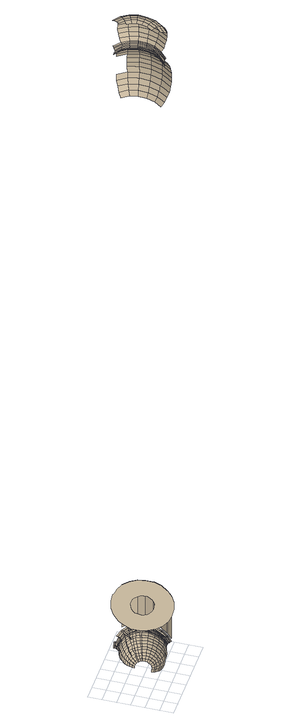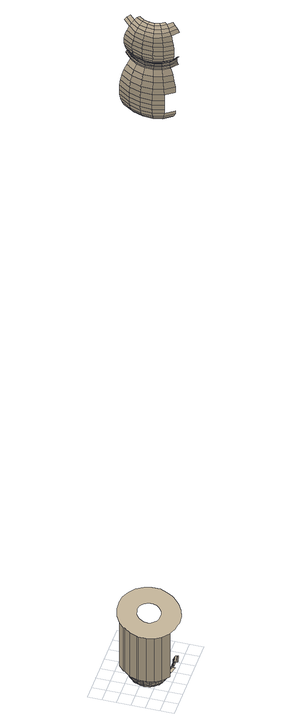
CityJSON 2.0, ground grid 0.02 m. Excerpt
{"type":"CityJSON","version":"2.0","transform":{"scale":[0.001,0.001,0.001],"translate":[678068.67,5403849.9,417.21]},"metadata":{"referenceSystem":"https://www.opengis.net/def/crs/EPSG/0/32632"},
"CityObjects":{
"building1":{"type":"Building","attributes":{"name":"building","dataAvailable":"Sufficient","opendrive_identifier_modelDate":"13-06-17","opendrive_identifier_modelName":"892_SAVe_Ingolstadt","opendrive_identifier_modelVendor":"3D Mapping Solutions","opendrive_identifier_roadObjectName":"building","opendrive_identifier_sourceFileName":"2019-11-29_SAVe_Ingolstadt_Prio5","opendrive_roadObject_dynamic":"false","opendrive_roadObject_orientation":"none","opendrive_roadObject_type":"BUILDING","opendrive_road_length":"211.9635830812","opendrive_road_rule":"RIGHTHANDTRAFFIC","measuredHeight":13.14},"children":["building1-1"]},
"building1-1":{"type":"BuildingInstallation","attributes":{"@cityeditor:layer":"Unclassified.LoD3","relationToConstruction":"outside"},"parents":["building1"],"geometry":[{"type":"MultiSurface","lod":"3","boundaries":[[[0,1,2,3]],[[1,4,5,2]],[[4,6,7,5]],[[8,9,10,11]],[[6,12,13,7]],[[14,15,16,17]],[[18,14,17,19]],[[20,18,19,21]],[[22,20,21,23]],[[15,24,25,16]],[[26,22,23,27]],[[28,26,27,29]],[[24,30,31,25]],[[12,32,33,13]],[[30,34,35,31]],[[36,28,29,37]],[[38,39,40,41]],[[42,8,11,43]],[[34,44,45,35]],[[32,46,47,33]],[[3,2,48,49]],[[2,5,50,48]],[[5,7,51,50]],[[52,38,41,9]],[[7,13,53,51]],[[13,33,54,53]],[[33,47,55,54]],[[56,57,39,38]],[[58,52,9,8]],[[59,60,61,62]],[[54,55,63,64]],[[65,66,14,18]],[[67,65,18,20]],[[53,54,64,68]],[[66,69,15,14]],[[70,67,20,22]],[[71,72,57,56]],[[73,59,62,74]],[[51,53,68,75]],[[76,77,78,79,80,81,82,83,84,85,86,87,88,89,90,91,92,93,94,95,96,97,98,99,100,101,102,103,104,105],[106,107,108,109,110,111,112,113,114,115,116,117,118,119,120,121,122,123,124,125,126,127,128,129]],[[130,70,22,26]],[[69,131,24,15]],[[50,51,75,132]],[[133,73,74,134]],[[135,130,26,28]],[[131,136,30,24]],[[137,138,139,140]],[[141,133,134,142]],[[143,56,38,52]],[[48,50,132,144]],[[136,145,34,30]],[[146,135,28,36]],[[147,141,142,148]],[[49,48,144,149]],[[140,139,72,71]],[[150,147,148,151]],[[152,150,151,153]],[[154,58,8,42]],[[155,49,149,156]],[[157,152,153,158]],[[159,160,161,162]],[[160,155,156,161]],[[145,163,44,34]],[[164,157,158,165]],[[166,167,168]],[[169,166,168,170]],[[167,171,172,168]],[[173,164,165,174]],[[175,176,137,177]],[[178,173,174,179]],[[180,169,170,181]],[[171,178,179,172]],[[180,181,182]],[[183,180,182,184]],[[185,186,187]],[[186,188,189,187]],[[188,183,184,189]],[[190,191,60,59]],[[192,185,187,193]],[[194,195,196,197]],[[64,63,198,199]],[[200,201,146,36,202,203]],[[163,204,205,44]],[[206,207,208,209]],[[210,190,59,73]],[[68,64,199,211]],[[212,154,42,213]],[[214,71,56,143]],[[75,68,211,215]],[[216,143,52,58]],[[177,137,140,217]],[[218,210,73,133]],[[204,219,220,205]],[[221,222,191,190]],[[199,198,223,224]],[[132,75,215,225]],[[226,212,213,227]],[[217,140,71,214]],[[228,218,133,141]],[[229,230,65,67]],[[230,231,66,65]],[[232,175,177,233]],[[231,234,69,66]],[[235,229,67,70]],[[236,200,203,237]],[[207,238,239,208]],[[219,240,241,220]],[[144,132,225,242]],[[243,235,70,130]],[[234,244,131,69]],[[245,228,141,147]],[[246,243,130,135]],[[244,247,136,131]],[[248,221,190,210]],[[249,226,227,250]],[[211,199,224,251]],[[252,253,254,255]],[[253,256,257,254]],[[149,144,242,258]],[[240,259,260,241]],[[261,222,221,262]],[[263,245,147,150]],[[264,252,255,265]],[[256,266,267,257]],[[268,246,135,146]],[[247,269,145,136]],[[224,223,270,271]],[[259,249,250,260]],[[266,272,273,267]],[[274,264,265,275]],[[276,263,150,152]],[[156,149,258,277]],[[272,278,279,273]],[[280,274,275,281]],[[269,282,163,145]],[[283,216,58,154]],[[161,156,277,284]],[[285,286,261,262]],[[287,276,152,157]],[[288,214,143,216]],[[289,280,281,290]],[[278,291,292,279]],[[215,211,251,293]],[[294,236,237,295]],[[238,296,297,239]],[[162,161,284,298]],[[299,300,248,210,218]],[[301,287,157,164]],[[271,270,302,303]],[[304,162,298,305]],[[233,177,217,306]],[[307,301,164,173]],[[308,309,286,285]],[[310,307,173,178]],[[311,312,171,167]],[[312,310,178,171]],[[313,314,315,316]],[[291,317,318,292]],[[314,304,305,315]],[[319,311,167,166]],[[320,313,316,321]],[[322,232,233,323]],[[320,321,324]],[[325,326,268,146,201,200]],[[327,320,324,328]],[[329,319,166,169]],[[330,327,328,331]],[[262,221,248,332]],[[303,302,333,334]],[[335,336,309,308]],[[337,329,169,180]],[[251,224,271,338]],[[339,330,331,340]],[[341,342,231,230]],[[343,341,230,229]],[[282,344,204,163]],[[334,333,336,335]],[[345,299,218,228]],[[306,217,214,288]],[[346,337,180,183]],[[342,347,234,231]],[[348,343,229,235]],[[349,339,340,350]],[[225,215,293,351]],[[352,349,350,353]],[[354,346,183,188]],[[355,356,207,206]],[[296,357,358,297]],[[359,294,295,360]],[[361,348,235,243]],[[347,362,244,234]],[[363,352,353,364]],[[254,257,365,366]],[[255,254,366,367]],[[368,363,364,369]],[[370,371,372,373]],[[374,283,154,212]],[[257,267,375,365]],[[265,255,367,376]],[[377,361,243,246]],[[362,378,247,244]],[[379,285,262,332]],[[299,380,300]],[[381,368,369,373]],[[275,265,376,382]],[[267,273,383,375]],[[370,381,373]],[[384,345,228,245]],[[242,225,351,385]],[[338,271,303,386]],[[366,365,342,341]],[[367,366,341,343]],[[332,248,300,380,387]],[[388,377,246,268]],[[378,389,269,247]],[[273,279,390,383]],[[281,275,382,391]],[[392,308,285,379]],[[376,367,343,348]],[[365,375,347,342]],[[393,359,360,394]],[[357,395,396,358]],[[293,251,338,397]],[[382,376,348,361]],[[375,383,362,347]],[[279,292,398,390]],[[290,281,391,399]],[[389,400,282,269]],[[401,288,216,283]],[[402,335,308,392]],[[403,380,299,345]],[[344,404,219,204]],[[405,393,394,406]],[[395,405,406,396]],[[386,303,334,407]],[[258,242,385,408]],[[391,382,361,377]],[[383,390,378,362]],[[407,334,335,402]],[[409,384,245,263]],[[292,318,410,398]],[[323,233,306,411]],[[412,374,212,226]],[[390,398,389,378]],[[399,391,377,388]],[[413,379,332,387]],[[277,258,408,414]],[[415,325,200,236]],[[356,416,238,207]],[[417,409,263,276]],[[418,419,388,268,326,325]],[[351,293,397,420]],[[421,403,345,384]],[[398,410,400,389]],[[397,338,386,422]],[[423,387,380,403]],[[411,306,288,401]],[[424,392,379,413]],[[404,425,240,219]],[[284,277,414,426]],[[400,427,344,282]],[[428,429,290,399,430,431]],[[432,417,276,287]],[[433,412,226,249]],[[434,435,356,355]],[[298,284,426,436]],[[318,437,438,410]],[[439,402,392,424]],[[440,432,287,301]],[[422,386,407,441]],[[441,407,402,439]],[[442,421,384,409]],[[425,443,259,240]],[[385,351,420,444]],[[445,96,95,446]],[[305,298,436,447]],[[448,440,301,307]],[[449,450,451,452]],[[443,433,249,259]],[[453,401,283,374]],[[431,430,399,388,419,418]],[[454,448,307,310]],[[315,305,447,455]],[[316,315,455,456]],[[457,458,312,311]],[[458,454,310,312]],[[459,423,403,421]],[[457,311,319]],[[460,413,387,423]],[[321,316,456,461]],[[324,321,461,462]],[[328,324,462,463]],[[410,438,427,400]],[[464,457,319,329]],[[331,328,463,465]],[[466,323,411,467]],[[420,397,422,468]],[[469,424,413,460]],[[470,442,409,417]],[[452,451,435,434]],[[471,464,329,337]],[[472,415,236,294]],[[416,473,296,238]],[[474,471,337]],[[408,385,444,475]],[[340,331,465,476]],[[477,474,337,346]],[[478,479,480]],[[350,340,476,481]],[[427,482,404,344]],[[483,439,424,469]],[[484,459,421,442]],[[353,350,481,485]],[[477,346,354]],[[467,411,401,453]],[[486,470,417,432]],[[468,422,441,487]],[[487,441,439,483]],[[488,477,354,489]],[[490,460,423,459]],[[364,353,485,491]],[[437,492,493,438]],[[494,453,374,412]],[[373,372,495,496]],[[497,479,498,499]],[[500,488,489]],[[369,364,491,501]],[[414,408,475,502]],[[444,420,468,503]],[[504,486,432,440]],[[505,484,442,470]],[[435,506,416,356]],[[507,418,325,415]],[[373,369,501,508]],[[509,469,460,490]],[[510,504,440,448]],[[373,508,496]],[[511,466,467,512]],[[438,493,482,427]],[[513,514,454,458]],[[473,515,357,296]],[[516,472,294,359]],[[426,414,502,517]],[[482,518,425,404]],[[519,513,458,457]],[[520,97,96,445]],[[521,490,459,484]],[[522,483,469,509]],[[523,505,470,486]],[[450,524,525,451]],[[526,428,431,527]],[[528,494,412,433]],[[529,519,457,464]],[[503,468,487,530]],[[436,426,517,531]],[[530,487,483,522]],[[475,444,503,532]],[[512,467,453,494]],[[492,533,534,493]],[[535,529,464,471]],[[536,523,486,504]],[[537,535,471,474]],[[510,448,454,514,538,539]],[[447,436,531,540]],[[541,509,490,521]],[[542,528,433,443]],[[518,542,443,425]],[[456,455,543,544]],[[455,447,540,543]],[[545,511,512,546]],[[527,431,418,507]],[[451,525,506,435]],[[547,516,359,393]],[[515,548,395,357]],[[549,521,484,505]],[[550,537,474,477]],[[461,456,544,551]],[[539,536,504,510]],[[533,552,553,534]],[[554,538,514,513]],[[493,534,518,482]],[[462,461,551]],[[555,550,477]],[[463,462,551,556]],[[557,547,393,405]],[[548,557,405,395]],[[502,475,532,558]],[[559,522,509,541]],[[552,545,546,553]],[[560,554,513,519]],[[532,503,530,561]],[[562,555,477,488]],[[465,463,556,563]],[[546,512,494,528]],[[561,530,522,559]],[[564,560,519]],[[565,478,479,497]],[[566,549,505,523]],[[567,507,415,472]],[[506,568,473,416]],[[569,564,519,529]],[[562,488,500]],[[570,541,521,549]],[[476,465,563,571]],[[572,569,529,535]],[[534,553,542,518]],[[573,562,500]],[[517,502,558,574]],[[553,546,528,542]],[[481,476,571,575]],[[576,572,535,537]],[[577,566,523,536]],[[524,578,579,525]],[[580,526,527,581]],[[558,532,561,582]],[[565,573,500,497]],[[583,559,541,570]],[[584,98,97,520]],[[485,481,575,585]],[[586,576,537,550]],[[587,570,549,566]],[[582,561,559,583]],[[588,577,536,539]],[[531,517,574,589]],[[491,485,585,590]],[[591,586,550,555]],[[592,593,538,554]],[[496,495,594,595]],[[596,592,554,560]],[[501,491,590,597]],[[598,587,566,577]],[[581,527,507,567]],[[525,579,568,506]],[[540,531,589,599]],[[596,560,564]],[[600,591,555,562]],[[544,543,601,602]],[[543,540,599,601]],[[603,583,570,587]],[[588,539,538,593,604,605]],[[574,558,582,606]],[[551,544,602,607]],[[608,609,478,565]],[[508,501,597,610]],[[611,596,564,569]],[[612,567,472,516]],[[568,613,515,473]],[[605,598,577,588]],[[606,582,583,603]],[[614,611,569,572]],[[551,607,615]],[[496,508,610,595]],[[616,600,562,573]],[[617,604,593,592]],[[556,551,615,618]],[[619,614,572,576]],[[620,603,587,598]],[[621,617,592,596]],[[622,580,581,623]],[[578,624,625,579]],[[589,574,606,626]],[[627,621,596]],[[563,556,618,628]],[[629,619,576,586]],[[608,616,573,565]],[[626,606,603,620]],[[630,620,598,605]],[[631,627,596,611]],[[571,563,628,632]],[[599,589,626,633]],[[634,635,604,617]],[[636,629,586,591]],[[637,634,617,621]],[[638,631,611,614]],[[639,612,516,547]],[[613,640,548,515]],[[641,633,630,605,604,635]],[[602,601,641,642]],[[601,599,633,641]],[[607,602,642,643]],[[633,626,620,630]],[[637,621,627]],[[642,641,635,634]],[[575,571,632,644]],[[643,642,634,637]],[[615,607,643,645]],[[579,625,613,568]],[[623,581,567,612]],[[646,638,614,619]],[[647,636,591,600]],[[648,637,627,631]],[[640,649,557,548]],[[649,639,547,557]],[[645,643,637]],[[585,575,644]],[[618,615,645,650]],[[651,652,609,608]],[[653,646,619,629]],[[654,648,631,638]],[[590,585,644,655]],[[650,645,637,648]],[[628,618,650,656]],[[657,653,629,636]],[[658,647,600,616]],[[659,654,638,646]],[[656,650,648,654]],[[597,590,655,660]],[[632,628,656,661]],[[662,657,636,647]],[[661,656,654,659]],[[651,658,616,608]],[[663,659,646,653]],[[664,623,612,639]],[[625,665,640,613]],[[666,667,652,651]],[[610,597,660,668]],[[644,632,661,669]],[[663,653,657]],[[669,661,659,663]],[[670,99,98,584]],[[644,669,671]],[[672,673,674,595,594,675,676,677]],[[678,662,647,658]],[[595,610,668,674]],[[679,664,639,649]],[[665,679,649,640]],[[671,669,663]],[[680,663,657,662]],[[655,644,671,681]],[[672,677,667,666]],[[681,671,663,680]],[[666,678,658,651]],[[682,680,662]],[[660,655,681,683]],[[684,104,103,685]],[[683,681,680,682]],[[686,682,662,678]],[[668,660,683,687]],[[687,683,682,686]],[[672,686,678,666]],[[688,100,99,670]],[[674,668,687,673]],[[673,687,686,672]],[[689,101,100,688]],[[685,103,102,690]],[[690,102,101,689]]]}]}
},
"vertices":[
[49,16,18],[49,19,14],[57,19,14],[57,16,18],[50,21,12],[58,21,12],[51,24,9],[58,24,9],[62,24,1141],[58,27,1143],[49,19,1143],[52,15,1141],[52,27,7],[58,27,7],[62,24,1088],[62,24,1089],[52,15,1089],[52,15,1088],[62,24,1087],[52,15,1087],[62,24,1085],[52,15,1085],[62,24,1084],[52,15,1084],[63,24,1091],[53,15,1091],[63,24,1083],[53,15,1083],[63,23,1081],[53,14,1081],[63,23,1092],[53,14,1092],[53,30,5],[58,30,5],[64,23,1093],[54,14,1093],[64,23,1080],[54,14,1080],[59,38,1144],[54,39,1143],[49,32,1143],[53,29,1144],[66,22,1138],[55,12,1138],[65,23,1094],[54,13,1094],[54,33,4],[58,34,4],[66,20,14],[66,18,18],[65,23,12],[64,25,9],[65,36,1143],[63,28,7],[62,31,5],[62,34,4],[62,46,1144],[56,47,1143],[70,35,1141],[58,61,5],[58,58,4],[55,57,4],[54,60,5],[65,36,4],[67,33,5],[69,35,1087],[69,35,1088],[69,35,1085],[69,31,7],[70,35,1089],[70,35,1084],[63,55,1144],[57,54,1143],[59,65,7],[53,63,7],[70,28,9],[80,89,115],[71,90,115],[67,91,115],[54,90,115],[41,86,115],[29,79,115],[19,70,115],[17,67,115],[12,59,115],[7,48,115],[7,36,115],[10,26,115],[16,16,115],[25,9,115],[36,4,115],[48,3,115],[49,3,115],[62,4,115],[75,8,115],[87,15,115],[96,23,115],[96,24,115],[104,34,115],[108,45,115],[108,46,115],[108,57,115],[106,68,115],[100,77,115],[91,85,115],[90,85,115],[69,35,115],[64,32,115],[59,31,115],[54,30,115],[49,31,115],[45,33,115],[42,35,115],[40,39,115],[39,43,115],[39,47,115],[40,52,115],[43,55,115],[47,59,115],[51,61,115],[56,63,115],[61,63,115],[66,63,115],[70,61,115],[73,58,115],[76,55,115],[77,51,115],[77,46,115],[75,42,115],[72,38,115],[70,35,1083],[70,35,1091],[72,26,12],[59,68,9],[52,66,9],[71,34,1081],[71,34,1092],[56,71,1144],[51,67,1143],[55,61,1143],[61,64,1144],[59,70,12],[51,69,12],[68,46,1143],[73,24,14],[72,34,1093],[72,34,1080],[59,73,14],[51,71,14],[75,22,18],[59,75,18],[50,73,18],[59,77,21],[49,75,21],[75,33,1138],[67,17,21],[76,21,21],[59,78,25],[49,76,25],[67,15,28],[67,16,25],[76,20,25],[77,19,28],[73,34,1094],[59,79,28],[49,77,28],[59,81,36],[59,80,36],[48,78,36],[59,81,37],[48,79,37],[59,80,35],[49,78,35],[59,80,32],[49,77,32],[53,81,1143],[49,77,1144],[61,75,1143],[59,80,34],[49,77,34],[59,82,38],[48,79,38],[48,80,38],[59,83,39],[48,80,39],[59,85,40],[59,84,40],[47,82,40],[59,84,39],[48,81,39],[63,61,5],[62,58,4],[59,86,40],[47,83,40],[59,87,40],[59,82,40],[48,80,40],[47,84,40],[68,38,4],[71,36,5],[78,32,1074],[73,34,1079],[65,23,1079],[70,20,1074],[77,33,1098],[68,20,1098],[73,34,996],[78,32,1001],[70,20,1001],[65,23,996],[64,65,7],[73,34,7],[78,32,1133],[70,20,1133],[69,57,1143],[76,32,9],[74,46,1141],[66,66,1143],[65,68,9],[80,32,1103],[71,19,1103],[68,60,5],[65,57,4],[70,41,4],[74,40,5],[78,31,12],[81,32,1128],[72,18,1128],[66,70,12],[73,46,1085],[73,46,1087],[73,46,1088],[57,86,1141],[66,78,1141],[74,46,1089],[74,46,1084],[83,31,1068],[74,17,1068],[83,31,1007],[74,17,1007],[82,31,1109],[73,18,1109],[80,29,14],[74,46,1083],[74,46,1091],[67,73,14],[75,46,1081],[75,46,1092],[69,63,7],[83,31,1122],[74,17,1122],[77,39,7],[56,85,1085],[56,85,1087],[65,78,1087],[65,78,1085],[56,85,1088],[65,78,1088],[82,28,18],[83,31,1115],[74,17,1115],[68,56,4],[71,58,5],[68,75,18],[57,85,1084],[66,78,1084],[57,85,1089],[66,78,1089],[76,46,1080],[76,46,1093],[72,44,4],[76,44,5],[57,86,1091],[66,78,1091],[57,86,1083],[66,78,1083],[68,77,21],[83,27,21],[57,86,1092],[67,79,1092],[57,86,1081],[67,79,1081],[77,46,1094],[79,46,1138],[84,26,25],[72,57,5],[69,55,4],[69,78,25],[75,58,1141],[58,87,1080],[67,79,1080],[58,87,1093],[67,79,1093],[80,37,9],[87,30,1061],[77,15,1061],[87,30,1014],[77,15,1014],[85,25,28],[71,66,9],[70,65,8],[69,79,28],[72,47,4],[76,48,5],[77,19,32],[86,25,32],[72,69,1141],[69,80,32],[74,55,5],[71,53,4],[69,80,34],[69,80,36],[69,80,35],[77,18,35],[77,19,34],[86,25,34],[86,25,35],[59,88,1094],[68,80,1094],[69,81,36],[78,18,36],[86,25,36],[60,89,1138],[70,81,1138],[86,24,36],[83,46,1074],[77,46,1079],[78,17,37],[87,24,37],[70,81,37],[78,17,38],[87,24,38],[74,61,7],[72,50,4],[76,52,5],[75,53,5],[72,51,4],[70,82,38],[79,43,7],[79,17,38],[88,23,38],[74,58,1087],[74,58,1088],[74,58,1085],[82,46,1098],[73,69,12],[70,83,39],[74,58,1089],[74,58,1084],[79,16,39],[88,23,39],[83,36,12],[79,15,39],[89,23,39],[70,84,39],[77,46,996],[83,46,1001],[90,29,1022],[79,14,1022],[90,29,1054],[79,14,1054],[75,58,1083],[75,58,1091],[80,15,40],[89,22,40],[71,69,1088],[71,68,1087],[71,69,1085],[80,14,40],[90,22,40],[81,13,40],[79,17,40],[88,23,40],[91,21,40],[83,46,1133],[72,69,1089],[72,69,1084],[76,58,1081],[76,58,1092],[75,60,7],[72,66,9],[81,14,40],[72,69,1083],[72,69,1091],[74,71,14],[85,35,14],[80,48,7],[77,63,9],[77,58,1080],[77,58,1093],[73,69,1092],[73,69,1081],[77,57,7],[92,29,1046],[81,13,1046],[92,29,1030],[81,13,1030],[83,43,9],[74,70,1093],[74,70,1080],[78,58,1094],[80,59,1138],[79,54,7],[74,68,12],[85,46,1103],[92,29,1038],[81,13,1038],[79,53,7],[87,35,18],[76,73,18],[75,70,1094],[77,71,1138],[86,46,1128],[78,62,9],[89,34,21],[88,46,1068],[88,46,1007],[77,75,21],[84,60,1074],[78,58,1079],[86,43,12],[75,71,14],[84,49,9],[79,66,12],[80,59,9],[88,46,1109],[90,33,25],[83,59,1098],[73,84,1074],[68,80,1079],[75,70,1079],[81,73,1074],[78,76,25],[88,46,1122],[78,58,996],[84,60,1001],[91,33,28],[72,83,1098],[79,72,1098],[82,56,9],[78,77,28],[83,54,9],[77,72,18],[89,46,1115],[88,42,14],[96,23,40],[87,15,40],[92,33,32],[79,77,32],[68,80,996],[73,84,1001],[81,73,1001],[75,70,996],[84,60,1133],[79,78,34],[92,33,34],[92,33,35],[79,78,36],[79,78,35],[81,68,14],[81,64,12],[93,33,36],[93,32,36],[93,32,37],[80,79,37],[94,32,38],[74,84,1133],[81,73,1133],[87,49,12],[83,61,12],[78,74,21],[80,79,38],[93,46,1061],[93,46,1014],[80,80,38],[91,42,18],[95,32,38],[81,81,39],[82,79,40],[80,80,40],[70,65,40],[95,32,39],[86,60,1103],[85,57,12],[83,69,18],[96,31,39],[79,75,25],[86,55,12],[81,82,40],[71,85,40],[83,65,14],[97,31,40],[75,85,1103],[83,74,1103],[87,60,1128],[94,32,40],[99,30,40],[83,84,40],[70,82,40],[71,87,40],[82,83,40],[98,31,40],[93,42,21],[90,49,14],[80,76,28],[84,71,21],[89,61,1007],[89,61,1068],[98,30,40],[86,62,14],[80,77,32],[76,86,1128],[84,74,1128],[80,77,35],[80,77,34],[96,46,1022],[96,46,1054],[94,42,25],[89,61,1109],[81,77,36],[96,24,40],[85,67,18],[88,58,14],[85,72,25],[78,87,1007],[86,75,1007],[78,87,1068],[86,75,1068],[89,61,1122],[81,78,37],[89,56,14],[96,41,28],[92,50,18],[77,87,1109],[85,75,1109],[82,78,38],[86,73,28],[82,79,38],[87,73,34],[87,73,32],[96,41,32],[88,64,18],[90,61,1115],[96,41,34],[96,41,35],[78,87,1122],[86,75,1122],[98,46,1046],[98,46,1030],[87,68,21],[83,79,39],[97,41,36],[78,87,1115],[86,75,1115],[87,73,35],[83,80,39],[98,41,37],[98,46,1038],[94,50,21],[90,60,18],[87,74,36],[91,57,18],[84,81,40],[98,41,38],[88,74,36],[85,83,40],[88,69,25],[94,62,1061],[94,62,1014],[88,74,37],[90,65,21],[99,41,38],[88,75,38],[85,82,40],[96,50,25],[100,41,39],[89,75,38],[89,70,28],[81,90,1014],[90,77,1014],[81,90,1061],[90,77,1061],[93,58,21],[92,60,21],[104,34,40],[101,41,39],[89,76,39],[91,66,25],[89,70,32],[97,50,28],[101,41,40],[90,76,39],[90,71,35],[89,70,34],[99,41,40],[104,41,40],[90,71,36],[102,41,40],[92,66,28],[98,50,32],[91,77,40],[98,50,34],[98,50,35],[94,61,25],[93,67,34],[93,67,32],[95,58,25],[98,50,36],[93,79,40],[89,75,40],[103,41,40],[91,71,37],[97,62,1054],[97,62,1022],[91,72,38],[99,51,36],[92,78,40],[93,67,35],[99,51,37],[92,72,38],[95,62,28],[93,67,36],[84,91,1054],[93,78,1054],[84,91,1022],[93,78,1022],[96,59,28],[94,67,36],[100,51,38],[92,73,39],[95,62,32],[94,68,37],[101,51,38],[97,59,32],[95,62,35],[95,62,34],[93,73,39],[96,62,36],[95,68,38],[99,63,1046],[99,63,1030],[97,59,34],[97,59,35],[97,59,36],[102,51,39],[98,59,36],[96,68,38],[94,74,40],[97,63,37],[99,63,1038],[98,60,37],[96,75,40],[92,72,40],[96,69,39],[97,63,38],[103,51,40],[99,60,38],[97,69,39],[95,75,40],[98,63,38],[104,51,40],[100,60,38],[98,70,40],[99,64,39],[95,79,1046],[95,79,1030],[100,71,40],[95,68,40],[105,51,40],[100,60,39],[108,45,40],[101,61,39],[103,66,40],[105,62,40],[106,51,40],[101,51,40],[99,60,40],[98,63,40],[99,71,40],[95,79,1038],[100,64,40],[102,61,40],[101,65,40],[103,61,40],[91,85,40],[100,77,40],[102,65,40],[104,62,40],[108,46,40],[108,57,40],[106,68,40]
]}
